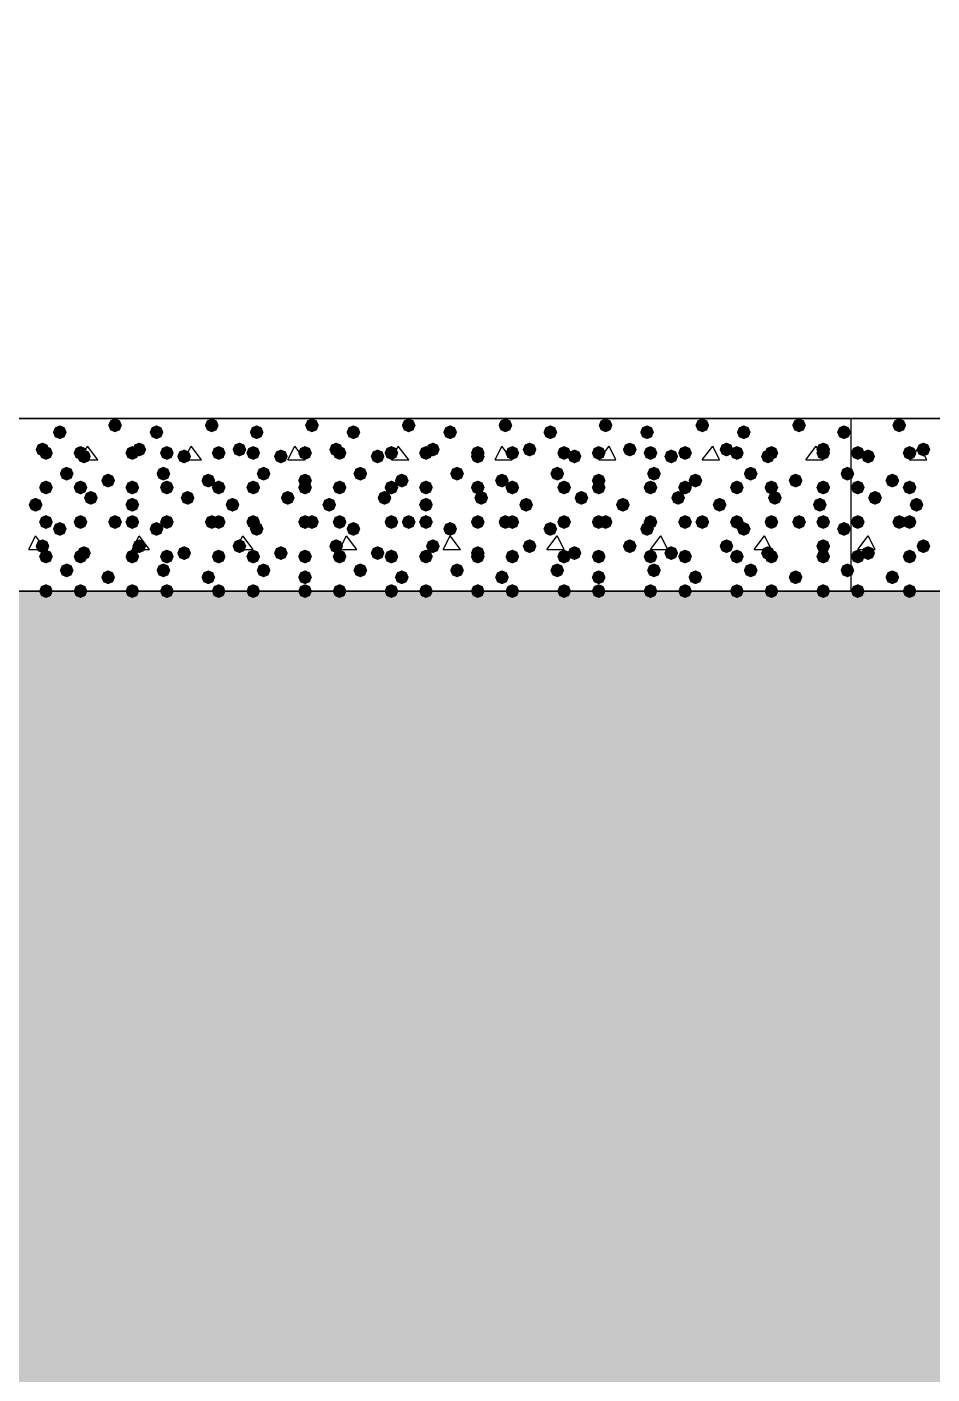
# Model space of a CAD drawing. Header units: millimetres. Extents: x 0 to 420, y 0 to 297.
# Drawn here: x 311.93 to 323.02, y 115.58 to 132.1 of the extents above; entities that cross this region are included whole.
import ezdxf

# ---------------------------------------------------------------- set-up
doc = ezdxf.new("R2010")
doc.units = ezdxf.units.MM
doc.layers.get('0').update_dxf_attribs({"linetype": 'CONTINUOUS'})

msp = doc.modelspace()

# ---------------------------------------------------------------- hatches: boundary and pattern name
at = {"true_color": 0x000008}
for points in [[(312.42, 127.127), (312.395129, 127.067204), (312.335333, 127.042333), (312.275538, 127.067204), (312.250667, 127.127), (312.275537, 127.186796), (312.335333, 127.211667), (312.395129, 127.186796)], [(313.097333, 127.211667), (313.072462, 127.151871), (313.012667, 127.127), (312.952871, 127.151871), (312.928, 127.211667), (312.952871, 127.271462), (313.012667, 127.296333), (313.072462, 127.271463)], [(313.605333, 127.127), (313.580462, 127.067204), (313.520667, 127.042333), (313.460871, 127.067204), (313.436, 127.127), (313.460871, 127.186796), (313.520667, 127.211667), (313.580462, 127.186796)], [(314.282667, 127.211667), (314.257796, 127.151871), (314.198, 127.127), (314.138204, 127.151871), (314.113333, 127.211667), (314.138204, 127.271462), (314.198, 127.296333), (314.257796, 127.271463)], [(314.833, 127.127), (314.808129, 127.067204), (314.748333, 127.042333), (314.688538, 127.067204), (314.663667, 127.127), (314.688537, 127.186796), (314.748333, 127.211667), (314.808129, 127.186796)], [(315.510333, 127.211667), (315.485463, 127.151871), (315.425667, 127.127), (315.365871, 127.151871), (315.341, 127.211667), (315.365871, 127.271462), (315.425667, 127.296333), (315.485462, 127.271463)], [(316.018333, 127.127), (315.993462, 127.067204), (315.933667, 127.042333), (315.873871, 127.067204), (315.849, 127.127), (315.873871, 127.186796), (315.933667, 127.211667), (315.993462, 127.186796)], [(316.695667, 127.211667), (316.670796, 127.151871), (316.611, 127.127), (316.551204, 127.151871), (316.526333, 127.211667), (316.551204, 127.271462), (316.611, 127.296333), (316.670796, 127.271463)], [(317.203667, 127.127), (317.178796, 127.067204), (317.119, 127.042333), (317.059204, 127.067204), (317.034333, 127.127), (317.059204, 127.186796), (317.119, 127.211667), (317.178796, 127.186796)], [(317.881, 127.211667), (317.856129, 127.151871), (317.796333, 127.127), (317.736537, 127.151871), (317.711667, 127.211667), (317.736537, 127.271462), (317.796333, 127.296333), (317.856129, 127.271463)], [(318.431333, 127.127), (318.406462, 127.067204), (318.346667, 127.042333), (318.286871, 127.067204), (318.262, 127.127), (318.286871, 127.186796), (318.346667, 127.211667), (318.406462, 127.186796)], [(319.108667, 127.211667), (319.083796, 127.151871), (319.024, 127.127), (318.964204, 127.151871), (318.939333, 127.211667), (318.964204, 127.271462), (319.024, 127.296333), (319.083796, 127.271463)], [(319.616667, 127.127), (319.591796, 127.067204), (319.532, 127.042333), (319.472204, 127.067204), (319.447333, 127.127), (319.472204, 127.186796), (319.532, 127.211667), (319.591796, 127.186796)], [(320.294, 127.211667), (320.269129, 127.151871), (320.209333, 127.127), (320.149537, 127.151871), (320.124667, 127.211667), (320.149537, 127.271462), (320.209333, 127.296333), (320.269129, 127.271463)], [(320.802, 127.127), (320.777129, 127.067204), (320.717333, 127.042333), (320.657537, 127.067204), (320.632667, 127.127), (320.657537, 127.186796), (320.717333, 127.211667), (320.777129, 127.186796)], [(321.479333, 127.211667), (321.454462, 127.151871), (321.394667, 127.127), (321.334871, 127.151871), (321.31, 127.211667), (321.334871, 127.271462), (321.394667, 127.296333), (321.454462, 127.271463)], [(322.029667, 127.127), (322.004796, 127.067204), (321.945, 127.042333), (321.885204, 127.067204), (321.860333, 127.127), (321.885204, 127.186796), (321.945, 127.211667), (322.004796, 127.186796)], [(312.208333, 126.915333), (312.183463, 126.855538), (312.123667, 126.830667), (312.063871, 126.855538), (312.039, 126.915333), (312.063871, 126.975129), (312.123667, 127), (312.183462, 126.975129)], [(312.250667, 126.873), (312.225796, 126.813204), (312.166, 126.788333), (312.106204, 126.813204), (312.081333, 126.873), (312.106204, 126.932796), (312.166, 126.957667), (312.225796, 126.932796)], [(312.674, 126.873), (312.649129, 126.813204), (312.589333, 126.788333), (312.529537, 126.813204), (312.504667, 126.873), (312.529537, 126.932796), (312.589333, 126.957667), (312.649129, 126.932796)], [(312.716333, 126.830667), (312.691462, 126.770871), (312.631667, 126.746), (312.571871, 126.770871), (312.547, 126.830667), (312.571871, 126.890462), (312.631667, 126.915333), (312.691462, 126.890463)], [(313.309, 126.873), (313.284129, 126.813204), (313.224333, 126.788333), (313.164537, 126.813204), (313.139667, 126.873), (313.164537, 126.932796), (313.224333, 126.957667), (313.284129, 126.932796)], [(313.393667, 126.915333), (313.368796, 126.855538), (313.309, 126.830667), (313.249204, 126.855538), (313.224333, 126.915333), (313.249204, 126.975129), (313.309, 127), (313.368796, 126.975129)], [(313.732333, 126.873), (313.707462, 126.813204), (313.647667, 126.788333), (313.587871, 126.813204), (313.563, 126.873), (313.587871, 126.932796), (313.647667, 126.957667), (313.707462, 126.932796)], [(313.944, 126.830667), (313.919129, 126.770871), (313.859333, 126.746), (313.799537, 126.770871), (313.774667, 126.830667), (313.799537, 126.890462), (313.859333, 126.915333), (313.919129, 126.890463)], [(314.367333, 126.873), (314.342462, 126.813204), (314.282667, 126.788333), (314.222871, 126.813204), (314.198, 126.873), (314.222871, 126.932796), (314.282667, 126.957667), (314.342462, 126.932796)], [(314.621333, 126.915333), (314.596462, 126.855538), (314.536667, 126.830667), (314.476871, 126.855538), (314.452, 126.915333), (314.476871, 126.975129), (314.536667, 127), (314.596462, 126.975129)], [(314.790667, 126.873), (314.765796, 126.813204), (314.706, 126.788333), (314.646204, 126.813204), (314.621333, 126.873), (314.646204, 126.932796), (314.706, 126.957667), (314.765796, 126.932796)], [(315.129333, 126.830667), (315.104462, 126.770871), (315.044667, 126.746), (314.984871, 126.770871), (314.96, 126.830667), (314.984871, 126.890462), (315.044667, 126.915333), (315.104462, 126.890463)], [(315.425667, 126.873), (315.400796, 126.813204), (315.341, 126.788333), (315.281204, 126.813204), (315.256333, 126.873), (315.281204, 126.932796), (315.341, 126.957667), (315.400796, 126.932796)], [(315.806667, 126.915333), (315.781796, 126.855538), (315.722, 126.830667), (315.662204, 126.855538), (315.637333, 126.915333), (315.662204, 126.975129), (315.722, 127), (315.781796, 126.975129)], [(315.849, 126.873), (315.824129, 126.813204), (315.764333, 126.788333), (315.704538, 126.813204), (315.679667, 126.873), (315.704537, 126.932796), (315.764333, 126.957667), (315.824129, 126.932796)], [(316.314667, 126.830667), (316.289796, 126.770871), (316.23, 126.746), (316.170204, 126.770871), (316.145333, 126.830667), (316.170204, 126.890462), (316.23, 126.915333), (316.289796, 126.890463)], [(316.484, 126.873), (316.459129, 126.813204), (316.399333, 126.788333), (316.339538, 126.813204), (316.314667, 126.873), (316.339537, 126.932796), (316.399333, 126.957667), (316.459129, 126.932796)], [(316.907333, 126.873), (316.882462, 126.813204), (316.822667, 126.788333), (316.762871, 126.813204), (316.738, 126.873), (316.762871, 126.932796), (316.822667, 126.957667), (316.882462, 126.932796)], [(316.992, 126.915333), (316.967129, 126.855538), (316.907333, 126.830667), (316.847538, 126.855538), (316.822667, 126.915333), (316.847537, 126.975129), (316.907333, 127), (316.967129, 126.975129)], [(317.542333, 126.873), (317.517462, 126.813204), (317.457667, 126.788333), (317.397871, 126.813204), (317.373, 126.873), (317.397871, 126.932796), (317.457667, 126.957667), (317.517462, 126.932796)], [(317.542333, 126.830667), (317.517462, 126.770871), (317.457667, 126.746), (317.397871, 126.770871), (317.373, 126.830667), (317.397871, 126.890462), (317.457667, 126.915333), (317.517462, 126.890463)], [(317.965667, 126.873), (317.940796, 126.813204), (317.881, 126.788333), (317.821204, 126.813204), (317.796333, 126.873), (317.821204, 126.932796), (317.881, 126.957667), (317.940796, 126.932796)], [(318.177333, 126.915333), (318.152462, 126.855538), (318.092667, 126.830667), (318.032871, 126.855538), (318.008, 126.915333), (318.032871, 126.975129), (318.092667, 127), (318.152462, 126.975129)], [(318.600667, 126.873), (318.575796, 126.813204), (318.516, 126.788333), (318.456204, 126.813204), (318.431333, 126.873), (318.456204, 126.932796), (318.516, 126.957667), (318.575796, 126.932796)], [(318.727667, 126.830667), (318.702796, 126.770871), (318.643, 126.746), (318.583204, 126.770871), (318.558333, 126.830667), (318.583204, 126.890462), (318.643, 126.915333), (318.702796, 126.890463)], [(319.024, 126.873), (318.999129, 126.813204), (318.939333, 126.788333), (318.879537, 126.813204), (318.854667, 126.873), (318.879537, 126.932796), (318.939333, 126.957667), (318.999129, 126.932796)], [(319.405, 126.915333), (319.380129, 126.855538), (319.320333, 126.830667), (319.260538, 126.855538), (319.235667, 126.915333), (319.260537, 126.975129), (319.320333, 127), (319.380129, 126.975129)], [(319.659, 126.873), (319.634129, 126.813204), (319.574333, 126.788333), (319.514537, 126.813204), (319.489667, 126.873), (319.514537, 126.932796), (319.574333, 126.957667), (319.634129, 126.932796)], [(319.913, 126.830667), (319.888129, 126.770871), (319.828333, 126.746), (319.768537, 126.770871), (319.743667, 126.830667), (319.768537, 126.890462), (319.828333, 126.915333), (319.888129, 126.890463)], [(320.082333, 126.873), (320.057462, 126.813204), (319.997667, 126.788333), (319.937871, 126.813204), (319.913, 126.873), (319.937871, 126.932796), (319.997667, 126.957667), (320.057462, 126.932796)], [(320.590333, 126.915333), (320.565462, 126.855538), (320.505667, 126.830667), (320.445871, 126.855538), (320.421, 126.915333), (320.445871, 126.975129), (320.505667, 127), (320.565462, 126.975129)], [(320.717333, 126.873), (320.692462, 126.813204), (320.632667, 126.788333), (320.572871, 126.813204), (320.548, 126.873), (320.572871, 126.932796), (320.632667, 126.957667), (320.692462, 126.932796)], [(321.098333, 126.830667), (321.073463, 126.770871), (321.013667, 126.746), (320.953871, 126.770871), (320.929, 126.830667), (320.953871, 126.890462), (321.013667, 126.915333), (321.073462, 126.890463)], [(321.140667, 126.873), (321.115796, 126.813204), (321.056, 126.788333), (320.996204, 126.813204), (320.971333, 126.873), (320.996204, 126.932796), (321.056, 126.957667), (321.115796, 126.932796)], [(321.775667, 126.915333), (321.750796, 126.855538), (321.691, 126.830667), (321.631204, 126.855538), (321.606333, 126.915333), (321.631204, 126.975129), (321.691, 127), (321.750796, 126.975129)], [(321.775667, 126.873), (321.750796, 126.813204), (321.691, 126.788333), (321.631204, 126.813204), (321.606333, 126.873), (321.631204, 126.932796), (321.691, 126.957667), (321.750796, 126.932796)], [(312.504667, 126.619), (312.479796, 126.559204), (312.42, 126.534333), (312.360204, 126.559204), (312.335333, 126.619), (312.360204, 126.678796), (312.42, 126.703667), (312.479796, 126.678796)], [(313.69, 126.619), (313.665129, 126.559204), (313.605333, 126.534333), (313.545538, 126.559204), (313.520667, 126.619), (313.545537, 126.678796), (313.605333, 126.703667), (313.665129, 126.678796)], [(314.917667, 126.619), (314.892796, 126.559204), (314.833, 126.534333), (314.773204, 126.559204), (314.748333, 126.619), (314.773204, 126.678796), (314.833, 126.703667), (314.892796, 126.678796)], [(316.103, 126.619), (316.078129, 126.559204), (316.018333, 126.534333), (315.958538, 126.559204), (315.933667, 126.619), (315.958537, 126.678796), (316.018333, 126.703667), (316.078129, 126.678796)], [(317.288333, 126.619), (317.263462, 126.559204), (317.203667, 126.534333), (317.143871, 126.559204), (317.119, 126.619), (317.143871, 126.678796), (317.203667, 126.703667), (317.263462, 126.678796)], [(318.516, 126.619), (318.491129, 126.559204), (318.431333, 126.534333), (318.371537, 126.559204), (318.346667, 126.619), (318.371537, 126.678796), (318.431333, 126.703667), (318.491129, 126.678796)], [(319.701333, 126.619), (319.676462, 126.559204), (319.616667, 126.534333), (319.556871, 126.559204), (319.532, 126.619), (319.556871, 126.678796), (319.616667, 126.703667), (319.676462, 126.678796)], [(320.886667, 126.619), (320.861796, 126.559204), (320.802, 126.534333), (320.742204, 126.559204), (320.717333, 126.619), (320.742204, 126.678796), (320.802, 126.703667), (320.861796, 126.678796)], [(322.072, 126.619), (322.047129, 126.559204), (321.987333, 126.534333), (321.927538, 126.559204), (321.902667, 126.619), (321.927537, 126.678796), (321.987333, 126.703667), (322.047129, 126.678796)], [(312.250667, 126.449667), (312.225796, 126.389871), (312.166, 126.365), (312.106204, 126.389871), (312.081333, 126.449667), (312.106204, 126.509462), (312.166, 126.534333), (312.225796, 126.509463)], [(312.674, 126.449667), (312.649129, 126.389871), (312.589333, 126.365), (312.529537, 126.389871), (312.504667, 126.449667), (312.529537, 126.509462), (312.589333, 126.534333), (312.649129, 126.509463)], [(313.012667, 126.534333), (312.987796, 126.474537), (312.928, 126.449667), (312.868204, 126.474537), (312.843333, 126.534333), (312.868204, 126.594129), (312.928, 126.619), (312.987796, 126.594129)], [(313.309, 126.449667), (313.284129, 126.389871), (313.224333, 126.365), (313.164537, 126.389871), (313.139667, 126.449667), (313.164537, 126.509462), (313.224333, 126.534333), (313.284129, 126.509463)], [(313.732333, 126.449667), (313.707462, 126.389871), (313.647667, 126.365), (313.587871, 126.389871), (313.563, 126.449667), (313.587871, 126.509462), (313.647667, 126.534333), (313.707462, 126.509463)], [(314.240333, 126.534333), (314.215463, 126.474537), (314.155667, 126.449667), (314.095871, 126.474537), (314.071, 126.534333), (314.095871, 126.594129), (314.155667, 126.619), (314.215462, 126.594129)], [(314.367333, 126.449667), (314.342462, 126.389871), (314.282667, 126.365), (314.222871, 126.389871), (314.198, 126.449667), (314.222871, 126.509462), (314.282667, 126.534333), (314.342462, 126.509463)], [(314.790667, 126.449667), (314.765796, 126.389871), (314.706, 126.365), (314.646204, 126.389871), (314.621333, 126.449667), (314.646204, 126.509462), (314.706, 126.534333), (314.765796, 126.509463)], [(315.425667, 126.534333), (315.400796, 126.474537), (315.341, 126.449667), (315.281204, 126.474537), (315.256333, 126.534333), (315.281204, 126.594129), (315.341, 126.619), (315.400796, 126.594129)], [(315.425667, 126.449667), (315.400796, 126.389871), (315.341, 126.365), (315.281204, 126.389871), (315.256333, 126.449667), (315.281204, 126.509462), (315.341, 126.534333), (315.400796, 126.509463)], [(315.849, 126.449667), (315.824129, 126.389871), (315.764333, 126.365), (315.704538, 126.389871), (315.679667, 126.449667), (315.704537, 126.509462), (315.764333, 126.534333), (315.824129, 126.509463)], [(316.484, 126.449667), (316.459129, 126.389871), (316.399333, 126.365), (316.339538, 126.389871), (316.314667, 126.449667), (316.339537, 126.509462), (316.399333, 126.534333), (316.459129, 126.509463)], [(316.611, 126.534333), (316.586129, 126.474537), (316.526333, 126.449667), (316.466537, 126.474537), (316.441667, 126.534333), (316.466537, 126.594129), (316.526333, 126.619), (316.586129, 126.594129)], [(316.907333, 126.449667), (316.882462, 126.389871), (316.822667, 126.365), (316.762871, 126.389871), (316.738, 126.449667), (316.762871, 126.509462), (316.822667, 126.534333), (316.882462, 126.509463)], [(317.542333, 126.449667), (317.517462, 126.389871), (317.457667, 126.365), (317.397871, 126.389871), (317.373, 126.449667), (317.397871, 126.509462), (317.457667, 126.534333), (317.517462, 126.509463)], [(317.838667, 126.534333), (317.813796, 126.474537), (317.754, 126.449667), (317.694204, 126.474537), (317.669333, 126.534333), (317.694204, 126.594129), (317.754, 126.619), (317.813796, 126.594129)], [(317.965667, 126.449667), (317.940796, 126.389871), (317.881, 126.365), (317.821204, 126.389871), (317.796333, 126.449667), (317.821204, 126.509462), (317.881, 126.534333), (317.940796, 126.509463)], [(318.600667, 126.449667), (318.575796, 126.389871), (318.516, 126.365), (318.456204, 126.389871), (318.431333, 126.449667), (318.456204, 126.509462), (318.516, 126.534333), (318.575796, 126.509463)], [(319.024, 126.534333), (318.999129, 126.474537), (318.939333, 126.449667), (318.879537, 126.474537), (318.854667, 126.534333), (318.879537, 126.594129), (318.939333, 126.619), (318.999129, 126.594129)], [(319.024, 126.449667), (318.999129, 126.389871), (318.939333, 126.365), (318.879537, 126.389871), (318.854667, 126.449667), (318.879537, 126.509462), (318.939333, 126.534333), (318.999129, 126.509463)], [(319.659, 126.449667), (319.634129, 126.389871), (319.574333, 126.365), (319.514537, 126.389871), (319.489667, 126.449667), (319.514537, 126.509462), (319.574333, 126.534333), (319.634129, 126.509463)], [(320.082333, 126.449667), (320.057462, 126.389871), (319.997667, 126.365), (319.937871, 126.389871), (319.913, 126.449667), (319.937871, 126.509462), (319.997667, 126.534333), (320.057462, 126.509463)], [(320.209333, 126.534333), (320.184463, 126.474537), (320.124667, 126.449667), (320.064871, 126.474537), (320.04, 126.534333), (320.064871, 126.594129), (320.124667, 126.619), (320.184462, 126.594129)], [(320.717333, 126.449667), (320.692462, 126.389871), (320.632667, 126.365), (320.572871, 126.389871), (320.548, 126.449667), (320.572871, 126.509462), (320.632667, 126.534333), (320.692462, 126.509463)], [(321.140667, 126.449667), (321.115796, 126.389871), (321.056, 126.365), (320.996204, 126.389871), (320.971333, 126.449667), (320.996204, 126.509462), (321.056, 126.534333), (321.115796, 126.509463)], [(321.437, 126.534333), (321.412129, 126.474537), (321.352333, 126.449667), (321.292537, 126.474537), (321.267667, 126.534333), (321.292537, 126.594129), (321.352333, 126.619), (321.412129, 126.594129)], [(321.775667, 126.449667), (321.750796, 126.389871), (321.691, 126.365), (321.631204, 126.389871), (321.606333, 126.449667), (321.631204, 126.509462), (321.691, 126.534333), (321.750796, 126.509463)], [(312.801, 126.322667), (312.776129, 126.262871), (312.716333, 126.238), (312.656538, 126.262871), (312.631667, 126.322667), (312.656537, 126.382462), (312.716333, 126.407333), (312.776129, 126.382463)], [(313.986333, 126.322667), (313.961462, 126.262871), (313.901667, 126.238), (313.841871, 126.262871), (313.817, 126.322667), (313.841871, 126.382462), (313.901667, 126.407333), (313.961462, 126.382463)], [(315.214, 126.322667), (315.189129, 126.262871), (315.129333, 126.238), (315.069537, 126.262871), (315.044667, 126.322667), (315.069537, 126.382462), (315.129333, 126.407333), (315.189129, 126.382463)], [(316.399333, 126.322667), (316.374462, 126.262871), (316.314667, 126.238), (316.254871, 126.262871), (316.23, 126.322667), (316.254871, 126.382462), (316.314667, 126.407333), (316.374462, 126.382463)], [(317.584667, 126.322667), (317.559796, 126.262871), (317.5, 126.238), (317.440204, 126.262871), (317.415333, 126.322667), (317.440204, 126.382462), (317.5, 126.407333), (317.559796, 126.382463)], [(318.812333, 126.322667), (318.787462, 126.262871), (318.727667, 126.238), (318.667871, 126.262871), (318.643, 126.322667), (318.667871, 126.382462), (318.727667, 126.407333), (318.787462, 126.382463)], [(319.997667, 126.322667), (319.972796, 126.262871), (319.913, 126.238), (319.853204, 126.262871), (319.828333, 126.322667), (319.853204, 126.382462), (319.913, 126.407333), (319.972796, 126.382463)], [(321.183, 126.322667), (321.158129, 126.262871), (321.098333, 126.238), (321.038537, 126.262871), (321.013667, 126.322667), (321.038537, 126.382462), (321.098333, 126.407333), (321.158129, 126.382463)], [(312.123667, 126.238), (312.098796, 126.178204), (312.039, 126.153333), (311.979204, 126.178204), (311.954333, 126.238), (311.979204, 126.297796), (312.039, 126.322667), (312.098796, 126.297796)], [(313.309, 126.238), (313.284129, 126.178204), (313.224333, 126.153333), (313.164537, 126.178204), (313.139667, 126.238), (313.164537, 126.297796), (313.224333, 126.322667), (313.284129, 126.297796)], [(314.536667, 126.238), (314.511796, 126.178204), (314.452, 126.153333), (314.392204, 126.178204), (314.367333, 126.238), (314.392204, 126.297796), (314.452, 126.322667), (314.511796, 126.297796)], [(315.722, 126.238), (315.697129, 126.178204), (315.637333, 126.153333), (315.577538, 126.178204), (315.552667, 126.238), (315.577537, 126.297796), (315.637333, 126.322667), (315.697129, 126.297796)], [(316.907333, 126.238), (316.882462, 126.178204), (316.822667, 126.153333), (316.762871, 126.178204), (316.738, 126.238), (316.762871, 126.297796), (316.822667, 126.322667), (316.882462, 126.297796)], [(318.135, 126.238), (318.110129, 126.178204), (318.050333, 126.153333), (317.990538, 126.178204), (317.965667, 126.238), (317.990537, 126.297796), (318.050333, 126.322667), (318.110129, 126.297796)], [(319.320333, 126.238), (319.295462, 126.178204), (319.235667, 126.153333), (319.175871, 126.178204), (319.151, 126.238), (319.175871, 126.297796), (319.235667, 126.322667), (319.295462, 126.297796)], [(320.505667, 126.238), (320.480796, 126.178204), (320.421, 126.153333), (320.361204, 126.178204), (320.336333, 126.238), (320.361204, 126.297796), (320.421, 126.322667), (320.480796, 126.297796)], [(321.733333, 126.238), (321.708463, 126.178204), (321.648667, 126.153333), (321.588871, 126.178204), (321.564, 126.238), (321.588871, 126.297796), (321.648667, 126.322667), (321.708462, 126.297796)], [(312.250667, 126.026333), (312.225796, 125.966537), (312.166, 125.941667), (312.106204, 125.966537), (312.081333, 126.026333), (312.106204, 126.086129), (312.166, 126.111), (312.225796, 126.086129)], [(312.42, 125.941667), (312.395129, 125.881871), (312.335333, 125.857), (312.275538, 125.881871), (312.250667, 125.941667), (312.275537, 126.001462), (312.335333, 126.026333), (312.395129, 126.001463)], [(312.674, 126.026333), (312.649129, 125.966537), (312.589333, 125.941667), (312.529537, 125.966537), (312.504667, 126.026333), (312.529537, 126.086129), (312.589333, 126.111), (312.649129, 126.086129)], [(313.097333, 126.026333), (313.072462, 125.966537), (313.012667, 125.941667), (312.952871, 125.966537), (312.928, 126.026333), (312.952871, 126.086129), (313.012667, 126.111), (313.072462, 126.086129)], [(313.309, 126.026333), (313.284129, 125.966537), (313.224333, 125.941667), (313.164537, 125.966537), (313.139667, 126.026333), (313.164537, 126.086129), (313.224333, 126.111), (313.284129, 126.086129)], [(313.605333, 125.941667), (313.580462, 125.881871), (313.520667, 125.857), (313.460871, 125.881871), (313.436, 125.941667), (313.460871, 126.001462), (313.520667, 126.026333), (313.580462, 126.001463)], [(313.732333, 126.026333), (313.707462, 125.966537), (313.647667, 125.941667), (313.587871, 125.966537), (313.563, 126.026333), (313.587871, 126.086129), (313.647667, 126.111), (313.707462, 126.086129)], [(314.282667, 126.026333), (314.257796, 125.966537), (314.198, 125.941667), (314.138204, 125.966537), (314.113333, 126.026333), (314.138204, 126.086129), (314.198, 126.111), (314.257796, 126.086129)], [(314.367333, 126.026333), (314.342462, 125.966537), (314.282667, 125.941667), (314.222871, 125.966537), (314.198, 126.026333), (314.222871, 126.086129), (314.282667, 126.111), (314.342462, 126.086129)], [(314.790667, 126.026333), (314.765796, 125.966537), (314.706, 125.941667), (314.646204, 125.966537), (314.621333, 126.026333), (314.646204, 126.086129), (314.706, 126.111), (314.765796, 126.086129)], [(314.833, 125.941667), (314.808129, 125.881871), (314.748333, 125.857), (314.688538, 125.881871), (314.663667, 125.941667), (314.688537, 126.001462), (314.748333, 126.026333), (314.808129, 126.001463)], [(315.425667, 126.026333), (315.400796, 125.966537), (315.341, 125.941667), (315.281204, 125.966537), (315.256333, 126.026333), (315.281204, 126.086129), (315.341, 126.111), (315.400796, 126.086129)], [(315.510333, 126.026333), (315.485463, 125.966537), (315.425667, 125.941667), (315.365871, 125.966537), (315.341, 126.026333), (315.365871, 126.086129), (315.425667, 126.111), (315.485462, 126.086129)], [(315.849, 126.026333), (315.824129, 125.966537), (315.764333, 125.941667), (315.704538, 125.966537), (315.679667, 126.026333), (315.704537, 126.086129), (315.764333, 126.111), (315.824129, 126.086129)], [(316.018333, 125.941667), (315.993462, 125.881871), (315.933667, 125.857), (315.873871, 125.881871), (315.849, 125.941667), (315.873871, 126.001462), (315.933667, 126.026333), (315.993462, 126.001463)], [(316.484, 126.026333), (316.459129, 125.966537), (316.399333, 125.941667), (316.339538, 125.966537), (316.314667, 126.026333), (316.339537, 126.086129), (316.399333, 126.111), (316.459129, 126.086129)], [(316.695667, 126.026333), (316.670796, 125.966537), (316.611, 125.941667), (316.551204, 125.966537), (316.526333, 126.026333), (316.551204, 126.086129), (316.611, 126.111), (316.670796, 126.086129)], [(316.907333, 126.026333), (316.882462, 125.966537), (316.822667, 125.941667), (316.762871, 125.966537), (316.738, 126.026333), (316.762871, 126.086129), (316.822667, 126.111), (316.882462, 126.086129)], [(317.203667, 125.941667), (317.178796, 125.881871), (317.119, 125.857), (317.059204, 125.881871), (317.034333, 125.941667), (317.059204, 126.001462), (317.119, 126.026333), (317.178796, 126.001463)], [(317.542333, 126.026333), (317.517462, 125.966537), (317.457667, 125.941667), (317.397871, 125.966537), (317.373, 126.026333), (317.397871, 126.086129), (317.457667, 126.111), (317.517462, 126.086129)], [(317.881, 126.026333), (317.856129, 125.966537), (317.796333, 125.941667), (317.736537, 125.966537), (317.711667, 126.026333), (317.736537, 126.086129), (317.796333, 126.111), (317.856129, 126.086129)], [(317.965667, 126.026333), (317.940796, 125.966537), (317.881, 125.941667), (317.821204, 125.966537), (317.796333, 126.026333), (317.821204, 126.086129), (317.881, 126.111), (317.940796, 126.086129)], [(318.431333, 125.941667), (318.406462, 125.881871), (318.346667, 125.857), (318.286871, 125.881871), (318.262, 125.941667), (318.286871, 126.001462), (318.346667, 126.026333), (318.406462, 126.001463)], [(318.600667, 126.026333), (318.575796, 125.966537), (318.516, 125.941667), (318.456204, 125.966537), (318.431333, 126.026333), (318.456204, 126.086129), (318.516, 126.111), (318.575796, 126.086129)], [(319.024, 126.026333), (318.999129, 125.966537), (318.939333, 125.941667), (318.879537, 125.966537), (318.854667, 126.026333), (318.879537, 126.086129), (318.939333, 126.111), (318.999129, 126.086129)], [(319.108667, 126.026333), (319.083796, 125.966537), (319.024, 125.941667), (318.964204, 125.966537), (318.939333, 126.026333), (318.964204, 126.086129), (319.024, 126.111), (319.083796, 126.086129)], [(319.616667, 125.941667), (319.591796, 125.881871), (319.532, 125.857), (319.472204, 125.881871), (319.447333, 125.941667), (319.472204, 126.001462), (319.532, 126.026333), (319.591796, 126.001463)], [(319.659, 126.026333), (319.634129, 125.966537), (319.574333, 125.941667), (319.514537, 125.966537), (319.489667, 126.026333), (319.514537, 126.086129), (319.574333, 126.111), (319.634129, 126.086129)], [(320.082333, 126.026333), (320.057462, 125.966537), (319.997667, 125.941667), (319.937871, 125.966537), (319.913, 126.026333), (319.937871, 126.086129), (319.997667, 126.111), (320.057462, 126.086129)], [(320.294, 126.026333), (320.269129, 125.966537), (320.209333, 125.941667), (320.149537, 125.966537), (320.124667, 126.026333), (320.149537, 126.086129), (320.209333, 126.111), (320.269129, 126.086129)], [(320.717333, 126.026333), (320.692462, 125.966537), (320.632667, 125.941667), (320.572871, 125.966537), (320.548, 126.026333), (320.572871, 126.086129), (320.632667, 126.111), (320.692462, 126.086129)], [(320.802, 125.941667), (320.777129, 125.881871), (320.717333, 125.857), (320.657537, 125.881871), (320.632667, 125.941667), (320.657537, 126.001462), (320.717333, 126.026333), (320.777129, 126.001463)], [(321.140667, 126.026333), (321.115796, 125.966537), (321.056, 125.941667), (320.996204, 125.966537), (320.971333, 126.026333), (320.996204, 126.086129), (321.056, 126.111), (321.115796, 126.086129)], [(321.479333, 126.026333), (321.454462, 125.966537), (321.394667, 125.941667), (321.334871, 125.966537), (321.31, 126.026333), (321.334871, 126.086129), (321.394667, 126.111), (321.454462, 126.086129)], [(321.775667, 126.026333), (321.750796, 125.966537), (321.691, 125.941667), (321.631204, 125.966537), (321.606333, 126.026333), (321.631204, 126.086129), (321.691, 126.111), (321.750796, 126.086129)], [(322.029667, 125.941667), (322.004796, 125.881871), (321.945, 125.857), (321.885204, 125.881871), (321.860333, 125.941667), (321.885204, 126.001462), (321.945, 126.026333), (322.004796, 126.001463)], [(312.208333, 125.73), (312.183463, 125.670204), (312.123667, 125.645333), (312.063871, 125.670204), (312.039, 125.73), (312.063871, 125.789796), (312.123667, 125.814667), (312.183462, 125.789796)], [(312.250667, 125.603), (312.225796, 125.543204), (312.166, 125.518333), (312.106204, 125.543204), (312.081333, 125.603), (312.106204, 125.662796), (312.166, 125.687667), (312.225796, 125.662796)], [(312.674, 125.603), (312.649129, 125.543204), (312.589333, 125.518333), (312.529537, 125.543204), (312.504667, 125.603), (312.529537, 125.662796), (312.589333, 125.687667), (312.649129, 125.662796)], [(312.716333, 125.645333), (312.691462, 125.585538), (312.631667, 125.560667), (312.571871, 125.585538), (312.547, 125.645333), (312.571871, 125.705129), (312.631667, 125.73), (312.691462, 125.705129)], [(313.309, 125.603), (313.284129, 125.543204), (313.224333, 125.518333), (313.164537, 125.543204), (313.139667, 125.603), (313.164537, 125.662796), (313.224333, 125.687667), (313.284129, 125.662796)], [(313.393667, 125.73), (313.368796, 125.670204), (313.309, 125.645333), (313.249204, 125.670204), (313.224333, 125.73), (313.249204, 125.789796), (313.309, 125.814667), (313.368796, 125.789796)], [(313.732333, 125.603), (313.707462, 125.543204), (313.647667, 125.518333), (313.587871, 125.543204), (313.563, 125.603), (313.587871, 125.662796), (313.647667, 125.687667), (313.707462, 125.662796)], [(313.944, 125.645333), (313.919129, 125.585538), (313.859333, 125.560667), (313.799537, 125.585538), (313.774667, 125.645333), (313.799537, 125.705129), (313.859333, 125.73), (313.919129, 125.705129)], [(314.367333, 125.603), (314.342462, 125.543204), (314.282667, 125.518333), (314.222871, 125.543204), (314.198, 125.603), (314.222871, 125.662796), (314.282667, 125.687667), (314.342462, 125.662796)], [(314.621333, 125.73), (314.596462, 125.670204), (314.536667, 125.645333), (314.476871, 125.670204), (314.452, 125.73), (314.476871, 125.789796), (314.536667, 125.814667), (314.596462, 125.789796)], [(314.790667, 125.603), (314.765796, 125.543204), (314.706, 125.518333), (314.646204, 125.543204), (314.621333, 125.603), (314.646204, 125.662796), (314.706, 125.687667), (314.765796, 125.662796)], [(315.129333, 125.645333), (315.104462, 125.585538), (315.044667, 125.560667), (314.984871, 125.585538), (314.96, 125.645333), (314.984871, 125.705129), (315.044667, 125.73), (315.104462, 125.705129)], [(315.425667, 125.603), (315.400796, 125.543204), (315.341, 125.518333), (315.281204, 125.543204), (315.256333, 125.603), (315.281204, 125.662796), (315.341, 125.687667), (315.400796, 125.662796)], [(315.806667, 125.73), (315.781796, 125.670204), (315.722, 125.645333), (315.662204, 125.670204), (315.637333, 125.73), (315.662204, 125.789796), (315.722, 125.814667), (315.781796, 125.789796)], [(315.849, 125.603), (315.824129, 125.543204), (315.764333, 125.518333), (315.704538, 125.543204), (315.679667, 125.603), (315.704537, 125.662796), (315.764333, 125.687667), (315.824129, 125.662796)], [(316.314667, 125.645333), (316.289796, 125.585538), (316.23, 125.560667), (316.170204, 125.585538), (316.145333, 125.645333), (316.170204, 125.705129), (316.23, 125.73), (316.289796, 125.705129)], [(316.484, 125.603), (316.459129, 125.543204), (316.399333, 125.518333), (316.339538, 125.543204), (316.314667, 125.603), (316.339537, 125.662796), (316.399333, 125.687667), (316.459129, 125.662796)], [(316.907333, 125.603), (316.882462, 125.543204), (316.822667, 125.518333), (316.762871, 125.543204), (316.738, 125.603), (316.762871, 125.662796), (316.822667, 125.687667), (316.882462, 125.662796)], [(316.992, 125.73), (316.967129, 125.670204), (316.907333, 125.645333), (316.847538, 125.670204), (316.822667, 125.73), (316.847537, 125.789796), (316.907333, 125.814667), (316.967129, 125.789796)], [(317.542333, 125.645333), (317.517462, 125.585538), (317.457667, 125.560667), (317.397871, 125.585538), (317.373, 125.645333), (317.397871, 125.705129), (317.457667, 125.73), (317.517462, 125.705129)], [(317.542333, 125.603), (317.517462, 125.543204), (317.457667, 125.518333), (317.397871, 125.543204), (317.373, 125.603), (317.397871, 125.662796), (317.457667, 125.687667), (317.517462, 125.662796)], [(317.965667, 125.603), (317.940796, 125.543204), (317.881, 125.518333), (317.821204, 125.543204), (317.796333, 125.603), (317.821204, 125.662796), (317.881, 125.687667), (317.940796, 125.662796)], [(318.177333, 125.73), (318.152462, 125.670204), (318.092667, 125.645333), (318.032871, 125.670204), (318.008, 125.73), (318.032871, 125.789796), (318.092667, 125.814667), (318.152462, 125.789796)], [(318.600667, 125.603), (318.575796, 125.543204), (318.516, 125.518333), (318.456204, 125.543204), (318.431333, 125.603), (318.456204, 125.662796), (318.516, 125.687667), (318.575796, 125.662796)], [(318.727667, 125.645333), (318.702796, 125.585538), (318.643, 125.560667), (318.583204, 125.585538), (318.558333, 125.645333), (318.583204, 125.705129), (318.643, 125.73), (318.702796, 125.705129)], [(319.024, 125.603), (318.999129, 125.543204), (318.939333, 125.518333), (318.879537, 125.543204), (318.854667, 125.603), (318.879537, 125.662796), (318.939333, 125.687667), (318.999129, 125.662796)], [(319.405, 125.73), (319.380129, 125.670204), (319.320333, 125.645333), (319.260538, 125.670204), (319.235667, 125.73), (319.260537, 125.789796), (319.320333, 125.814667), (319.380129, 125.789796)], [(319.659, 125.603), (319.634129, 125.543204), (319.574333, 125.518333), (319.514537, 125.543204), (319.489667, 125.603), (319.514537, 125.662796), (319.574333, 125.687667), (319.634129, 125.662796)], [(319.913, 125.645333), (319.888129, 125.585538), (319.828333, 125.560667), (319.768537, 125.585538), (319.743667, 125.645333), (319.768537, 125.705129), (319.828333, 125.73), (319.888129, 125.705129)], [(320.082333, 125.603), (320.057462, 125.543204), (319.997667, 125.518333), (319.937871, 125.543204), (319.913, 125.603), (319.937871, 125.662796), (319.997667, 125.687667), (320.057462, 125.662796)], [(320.590333, 125.73), (320.565462, 125.670204), (320.505667, 125.645333), (320.445871, 125.670204), (320.421, 125.73), (320.445871, 125.789796), (320.505667, 125.814667), (320.565462, 125.789796)], [(320.717333, 125.603), (320.692462, 125.543204), (320.632667, 125.518333), (320.572871, 125.543204), (320.548, 125.603), (320.572871, 125.662796), (320.632667, 125.687667), (320.692462, 125.662796)], [(321.098333, 125.645333), (321.073463, 125.585538), (321.013667, 125.560667), (320.953871, 125.585538), (320.929, 125.645333), (320.953871, 125.705129), (321.013667, 125.73), (321.073462, 125.705129)], [(321.140667, 125.603), (321.115796, 125.543204), (321.056, 125.518333), (320.996204, 125.543204), (320.971333, 125.603), (320.996204, 125.662796), (321.056, 125.687667), (321.115796, 125.662796)], [(321.775667, 125.73), (321.750796, 125.670204), (321.691, 125.645333), (321.631204, 125.670204), (321.606333, 125.73), (321.631204, 125.789796), (321.691, 125.814667), (321.750796, 125.789796)], [(321.775667, 125.603), (321.750796, 125.543204), (321.691, 125.518333), (321.631204, 125.543204), (321.606333, 125.603), (321.631204, 125.662796), (321.691, 125.687667), (321.750796, 125.662796)], [(312.504667, 125.433667), (312.479796, 125.373871), (312.42, 125.349), (312.360204, 125.373871), (312.335333, 125.433667), (312.360204, 125.493462), (312.42, 125.518333), (312.479796, 125.493463)], [(313.69, 125.433667), (313.665129, 125.373871), (313.605333, 125.349), (313.545538, 125.373871), (313.520667, 125.433667), (313.545537, 125.493462), (313.605333, 125.518333), (313.665129, 125.493463)], [(314.917667, 125.433667), (314.892796, 125.373871), (314.833, 125.349), (314.773204, 125.373871), (314.748333, 125.433667), (314.773204, 125.493462), (314.833, 125.518333), (314.892796, 125.493463)], [(316.103, 125.433667), (316.078129, 125.373871), (316.018333, 125.349), (315.958538, 125.373871), (315.933667, 125.433667), (315.958537, 125.493462), (316.018333, 125.518333), (316.078129, 125.493463)], [(317.288333, 125.433667), (317.263462, 125.373871), (317.203667, 125.349), (317.143871, 125.373871), (317.119, 125.433667), (317.143871, 125.493462), (317.203667, 125.518333), (317.263462, 125.493463)], [(318.516, 125.433667), (318.491129, 125.373871), (318.431333, 125.349), (318.371537, 125.373871), (318.346667, 125.433667), (318.371537, 125.493462), (318.431333, 125.518333), (318.491129, 125.493463)], [(319.701333, 125.433667), (319.676462, 125.373871), (319.616667, 125.349), (319.556871, 125.373871), (319.532, 125.433667), (319.556871, 125.493462), (319.616667, 125.518333), (319.676462, 125.493463)], [(320.886667, 125.433667), (320.861796, 125.373871), (320.802, 125.349), (320.742204, 125.373871), (320.717333, 125.433667), (320.742204, 125.493462), (320.802, 125.518333), (320.861796, 125.493463)], [(322.072, 125.433667), (322.047129, 125.373871), (321.987333, 125.349), (321.927538, 125.373871), (321.902667, 125.433667), (321.927537, 125.493462), (321.987333, 125.518333), (322.047129, 125.493463)], [(313.012667, 125.349), (312.987796, 125.289204), (312.928, 125.264333), (312.868204, 125.289204), (312.843333, 125.349), (312.868204, 125.408796), (312.928, 125.433667), (312.987796, 125.408796)], [(314.240333, 125.349), (314.215463, 125.289204), (314.155667, 125.264333), (314.095871, 125.289204), (314.071, 125.349), (314.095871, 125.408796), (314.155667, 125.433667), (314.215462, 125.408796)], [(315.425667, 125.349), (315.400796, 125.289204), (315.341, 125.264333), (315.281204, 125.289204), (315.256333, 125.349), (315.281204, 125.408796), (315.341, 125.433667), (315.400796, 125.408796)], [(316.611, 125.349), (316.586129, 125.289204), (316.526333, 125.264333), (316.466537, 125.289204), (316.441667, 125.349), (316.466537, 125.408796), (316.526333, 125.433667), (316.586129, 125.408796)], [(317.838667, 125.349), (317.813796, 125.289204), (317.754, 125.264333), (317.694204, 125.289204), (317.669333, 125.349), (317.694204, 125.408796), (317.754, 125.433667), (317.813796, 125.408796)], [(319.024, 125.349), (318.999129, 125.289204), (318.939333, 125.264333), (318.879537, 125.289204), (318.854667, 125.349), (318.879537, 125.408796), (318.939333, 125.433667), (318.999129, 125.408796)], [(320.209333, 125.349), (320.184463, 125.289204), (320.124667, 125.264333), (320.064871, 125.289204), (320.04, 125.349), (320.064871, 125.408796), (320.124667, 125.433667), (320.184462, 125.408796)], [(321.437, 125.349), (321.412129, 125.289204), (321.352333, 125.264333), (321.292537, 125.289204), (321.267667, 125.349), (321.292537, 125.408796), (321.352333, 125.433667), (321.412129, 125.408796)], [(312.250667, 125.179667), (312.225796, 125.119871), (312.166, 125.095), (312.106204, 125.119871), (312.081333, 125.179667), (312.106204, 125.239462), (312.166, 125.264333), (312.225796, 125.239463)], [(312.674, 125.179667), (312.649129, 125.119871), (312.589333, 125.095), (312.529537, 125.119871), (312.504667, 125.179667), (312.529537, 125.239462), (312.589333, 125.264333), (312.649129, 125.239463)], [(313.309, 125.179667), (313.284129, 125.119871), (313.224333, 125.095), (313.164537, 125.119871), (313.139667, 125.179667), (313.164537, 125.239462), (313.224333, 125.264333), (313.284129, 125.239463)], [(313.732333, 125.179667), (313.707462, 125.119871), (313.647667, 125.095), (313.587871, 125.119871), (313.563, 125.179667), (313.587871, 125.239462), (313.647667, 125.264333), (313.707462, 125.239463)], [(314.367333, 125.179667), (314.342462, 125.119871), (314.282667, 125.095), (314.222871, 125.119871), (314.198, 125.179667), (314.222871, 125.239462), (314.282667, 125.264333), (314.342462, 125.239463)], [(314.790667, 125.179667), (314.765796, 125.119871), (314.706, 125.095), (314.646204, 125.119871), (314.621333, 125.179667), (314.646204, 125.239462), (314.706, 125.264333), (314.765796, 125.239463)], [(315.425667, 125.179667), (315.400796, 125.119871), (315.341, 125.095), (315.281204, 125.119871), (315.256333, 125.179667), (315.281204, 125.239462), (315.341, 125.264333), (315.400796, 125.239463)], [(315.849, 125.179667), (315.824129, 125.119871), (315.764333, 125.095), (315.704538, 125.119871), (315.679667, 125.179667), (315.704537, 125.239462), (315.764333, 125.264333), (315.824129, 125.239463)], [(316.484, 125.179667), (316.459129, 125.119871), (316.399333, 125.095), (316.339538, 125.119871), (316.314667, 125.179667), (316.339537, 125.239462), (316.399333, 125.264333), (316.459129, 125.239463)], [(316.907333, 125.179667), (316.882462, 125.119871), (316.822667, 125.095), (316.762871, 125.119871), (316.738, 125.179667), (316.762871, 125.239462), (316.822667, 125.264333), (316.882462, 125.239463)], [(317.542333, 125.179667), (317.517462, 125.119871), (317.457667, 125.095), (317.397871, 125.119871), (317.373, 125.179667), (317.397871, 125.239462), (317.457667, 125.264333), (317.517462, 125.239463)], [(317.965667, 125.179667), (317.940796, 125.119871), (317.881, 125.095), (317.821204, 125.119871), (317.796333, 125.179667), (317.821204, 125.239462), (317.881, 125.264333), (317.940796, 125.239463)], [(318.600667, 125.179667), (318.575796, 125.119871), (318.516, 125.095), (318.456204, 125.119871), (318.431333, 125.179667), (318.456204, 125.239462), (318.516, 125.264333), (318.575796, 125.239463)], [(319.024, 125.179667), (318.999129, 125.119871), (318.939333, 125.095), (318.879537, 125.119871), (318.854667, 125.179667), (318.879537, 125.239462), (318.939333, 125.264333), (318.999129, 125.239463)], [(319.659, 125.179667), (319.634129, 125.119871), (319.574333, 125.095), (319.514537, 125.119871), (319.489667, 125.179667), (319.514537, 125.239462), (319.574333, 125.264333), (319.634129, 125.239463)], [(320.082333, 125.179667), (320.057462, 125.119871), (319.997667, 125.095), (319.937871, 125.119871), (319.913, 125.179667), (319.937871, 125.239462), (319.997667, 125.264333), (320.057462, 125.239463)], [(320.717333, 125.179667), (320.692462, 125.119871), (320.632667, 125.095), (320.572871, 125.119871), (320.548, 125.179667), (320.572871, 125.239462), (320.632667, 125.264333), (320.692462, 125.239463)], [(321.140667, 125.179667), (321.115796, 125.119871), (321.056, 125.095), (320.996204, 125.119871), (320.971333, 125.179667), (320.996204, 125.239462), (321.056, 125.264333), (321.115796, 125.239463)], [(321.775667, 125.179667), (321.750796, 125.119871), (321.691, 125.095), (321.631204, 125.119871), (321.606333, 125.179667), (321.631204, 125.239462), (321.691, 125.264333), (321.750796, 125.239463)]]:
    msp.add_hatch(color=0, dxfattribs=at).paths.add_polyline_path(points, flags=0)
at = {"true_color": 0x000007}
for points in [[(322.707, 127.211667), (322.682129, 127.151871), (322.622333, 127.127), (322.562538, 127.151871), (322.537667, 127.211667), (322.562537, 127.271462), (322.622333, 127.296333), (322.682129, 127.271463)], [(322.199, 126.873), (322.174129, 126.813204), (322.114333, 126.788333), (322.054537, 126.813204), (322.029667, 126.873), (322.054537, 126.932796), (322.114333, 126.957667), (322.174129, 126.932796)], [(322.326, 126.830667), (322.301129, 126.770871), (322.241333, 126.746), (322.181537, 126.770871), (322.156667, 126.830667), (322.181537, 126.890462), (322.241333, 126.915333), (322.301129, 126.890463)], [(322.834, 126.873), (322.809129, 126.813204), (322.749333, 126.788333), (322.689537, 126.813204), (322.664667, 126.873), (322.689537, 126.932796), (322.749333, 126.957667), (322.809129, 126.932796)], [(323.003333, 126.915333), (322.978462, 126.855538), (322.918667, 126.830667), (322.858871, 126.855538), (322.834, 126.915333), (322.858871, 126.975129), (322.918667, 127), (322.978462, 126.975129)], [(322.199, 126.449667), (322.174129, 126.389871), (322.114333, 126.365), (322.054537, 126.389871), (322.029667, 126.449667), (322.054537, 126.509462), (322.114333, 126.534333), (322.174129, 126.509463)], [(322.622333, 126.534333), (322.597462, 126.474537), (322.537667, 126.449667), (322.477871, 126.474537), (322.453, 126.534333), (322.477871, 126.594129), (322.537667, 126.619), (322.597462, 126.594129)], [(322.834, 126.449667), (322.809129, 126.389871), (322.749333, 126.365), (322.689537, 126.389871), (322.664667, 126.449667), (322.689537, 126.509462), (322.749333, 126.534333), (322.809129, 126.509463)], [(322.410667, 126.322667), (322.385796, 126.262871), (322.326, 126.238), (322.266204, 126.262871), (322.241333, 126.322667), (322.266204, 126.382462), (322.326, 126.407333), (322.385796, 126.382463)], [(322.918667, 126.238), (322.893796, 126.178204), (322.834, 126.153333), (322.774204, 126.178204), (322.749333, 126.238), (322.774204, 126.297796), (322.834, 126.322667), (322.893796, 126.297796)], [(322.199, 126.026333), (322.174129, 125.966537), (322.114333, 125.941667), (322.054537, 125.966537), (322.029667, 126.026333), (322.054537, 126.086129), (322.114333, 126.111), (322.174129, 126.086129)], [(322.707, 126.026333), (322.682129, 125.966537), (322.622333, 125.941667), (322.562538, 125.966537), (322.537667, 126.026333), (322.562537, 126.086129), (322.622333, 126.111), (322.682129, 126.086129)], [(322.834, 126.026333), (322.809129, 125.966537), (322.749333, 125.941667), (322.689537, 125.966537), (322.664667, 126.026333), (322.689537, 126.086129), (322.749333, 126.111), (322.809129, 126.086129)], [(322.199, 125.603), (322.174129, 125.543204), (322.114333, 125.518333), (322.054537, 125.543204), (322.029667, 125.603), (322.054537, 125.662796), (322.114333, 125.687667), (322.174129, 125.662796)], [(322.326, 125.645333), (322.301129, 125.585538), (322.241333, 125.560667), (322.181537, 125.585538), (322.156667, 125.645333), (322.181537, 125.705129), (322.241333, 125.73), (322.301129, 125.705129)], [(322.834, 125.603), (322.809129, 125.543204), (322.749333, 125.518333), (322.689537, 125.543204), (322.664667, 125.603), (322.689537, 125.662796), (322.749333, 125.687667), (322.809129, 125.662796)], [(323.003333, 125.73), (322.978462, 125.670204), (322.918667, 125.645333), (322.858871, 125.670204), (322.834, 125.73), (322.858871, 125.789796), (322.918667, 125.814667), (322.978462, 125.789796)], [(322.622333, 125.349), (322.597462, 125.289204), (322.537667, 125.264333), (322.477871, 125.289204), (322.453, 125.349), (322.477871, 125.408796), (322.537667, 125.433667), (322.597462, 125.408796)], [(322.199, 125.179667), (322.174129, 125.119871), (322.114333, 125.095), (322.054537, 125.119871), (322.029667, 125.179667), (322.054537, 125.239462), (322.114333, 125.264333), (322.174129, 125.239463)], [(322.834, 125.179667), (322.809129, 125.119871), (322.749333, 125.095), (322.689537, 125.119871), (322.664667, 125.179667), (322.689537, 125.239462), (322.749333, 125.264333), (322.809129, 125.239463)]]:
    msp.add_hatch(color=0, dxfattribs=at).paths.add_polyline_path(points, flags=0)
at = {"true_color": 0x000008}
h = msp.add_hatch(color=0, dxfattribs=at)
h.paths.add_polyline_path([(379.603, 125.179667), (218.228333, 125.179667), (379.603, 106.087333)], flags=0)
h.paths.add_polyline_path([(218.228333, 125.179667), (379.603, 106.087333), (218.228333, 106.087333)], flags=0)

# ---------------------------------------------------------------- linework, layer by layer
at = {"color": 0, "true_color": 0x000007}
for points in [[(32.469667, 125.179667), (32.469667, 148.463), (380.661333, 148.463), (380.661333, 125.179667), (218.228333, 125.179667), (218.228333, 103.970667), (194.902667, 103.970667), (194.902667, 125.179667)], [(32.469667, 125.179667), (32.469667, 148.463), (380.661333, 148.463), (380.661333, 125.179667), (218.228333, 125.179667), (218.228333, 103.970667), (194.902667, 103.970667), (194.902667, 125.179667)], [(322.029667, 127.296333), (322.029667, 125.179667), (324.146333, 125.179667), (324.146333, 127.296333)]]:
    msp.add_lwpolyline(points, close=True, dxfattribs=at)
at = {"color": 0, "true_color": 0x0000fd}
msp.add_lwpolyline([(216.111667, 127.296333), (378.544667, 127.296333), (378.544667, 146.346333), (34.586333, 146.346333), (34.586333, 127.296333), (197.019333, 127.296333), (197.019333, 106.087333), (216.111667, 106.087333)], close=True, dxfattribs=at)
at = {"color": 0, "true_color": 0x000007}
for points in [[(322.029667, 127.296333), (302.979667, 127.296333)], [(322.749333, 126.788333), (322.876333, 126.957667)], [(322.961, 126.788333), (322.876333, 126.957667)], [(322.749333, 126.788333), (322.961, 126.788333)], [(322.114333, 125.687667), (322.241333, 125.857)], [(322.326, 125.687667), (322.241333, 125.857)], [(322.114333, 125.687667), (322.326, 125.687667)], [(302.979667, 125.179667), (322.029667, 125.179667)]]:
    msp.add_lwpolyline(points, dxfattribs=at)
at = {"color": 0, "true_color": 0x000008}
for points in [[(312.589333, 126.788333), (312.674, 126.957667)], [(312.801, 126.788333), (312.674, 126.957667)], [(313.859333, 126.788333), (313.944, 126.957667)], [(314.071, 126.788333), (313.944, 126.957667)], [(315.129333, 126.788333), (315.214, 126.957667)], [(315.341, 126.788333), (315.214, 126.957667)], [(316.399333, 126.788333), (316.484, 126.957667)], [(316.611, 126.788333), (316.484, 126.957667)], [(317.669333, 126.788333), (317.754, 126.957667)], [(317.881, 126.788333), (317.754, 126.957667)], [(318.939333, 126.788333), (319.066333, 126.957667)], [(319.151, 126.788333), (319.066333, 126.957667)], [(320.209333, 126.788333), (320.336333, 126.957667)], [(320.421, 126.788333), (320.336333, 126.957667)], [(321.479333, 126.788333), (321.606333, 126.957667)], [(321.691, 126.788333), (321.606333, 126.957667)], [(312.589333, 126.788333), (312.801, 126.788333)], [(313.859333, 126.788333), (314.071, 126.788333)], [(315.129333, 126.788333), (315.341, 126.788333)], [(316.399333, 126.788333), (316.611, 126.788333)], [(317.669333, 126.788333), (317.881, 126.788333)], [(318.939333, 126.788333), (319.151, 126.788333)], [(320.209333, 126.788333), (320.421, 126.788333)], [(321.479333, 126.788333), (321.691, 126.788333)], [(311.954333, 125.687667), (312.039, 125.857)], [(312.166, 125.687667), (312.039, 125.857)], [(313.224333, 125.687667), (313.309, 125.857)], [(313.436, 125.687667), (313.309, 125.857)], [(314.494333, 125.687667), (314.579, 125.857)], [(314.706, 125.687667), (314.579, 125.857)], [(315.764333, 125.687667), (315.849, 125.857)], [(315.976, 125.687667), (315.849, 125.857)], [(317.034333, 125.687667), (317.119, 125.857)], [(317.246, 125.687667), (317.119, 125.857)], [(318.304333, 125.687667), (318.431333, 125.857)], [(318.516, 125.687667), (318.431333, 125.857)], [(319.574333, 125.687667), (319.701333, 125.857)], [(319.786, 125.687667), (319.701333, 125.857)], [(320.844333, 125.687667), (320.971333, 125.857)], [(321.056, 125.687667), (320.971333, 125.857)], [(311.954333, 125.687667), (312.166, 125.687667)], [(313.224333, 125.687667), (313.436, 125.687667)], [(314.494333, 125.687667), (314.706, 125.687667)], [(315.764333, 125.687667), (315.976, 125.687667)], [(317.034333, 125.687667), (317.246, 125.687667)], [(318.304333, 125.687667), (318.516, 125.687667)], [(319.574333, 125.687667), (319.786, 125.687667)], [(320.844333, 125.687667), (321.056, 125.687667)]]:
    msp.add_lwpolyline(points, dxfattribs=at)
msp.add_lwpolyline([(379.603, 125.179667), (218.228333, 125.179667), (379.603, 106.087333)], close=True, dxfattribs=at)

doc.saveas('drawing.dxf')
